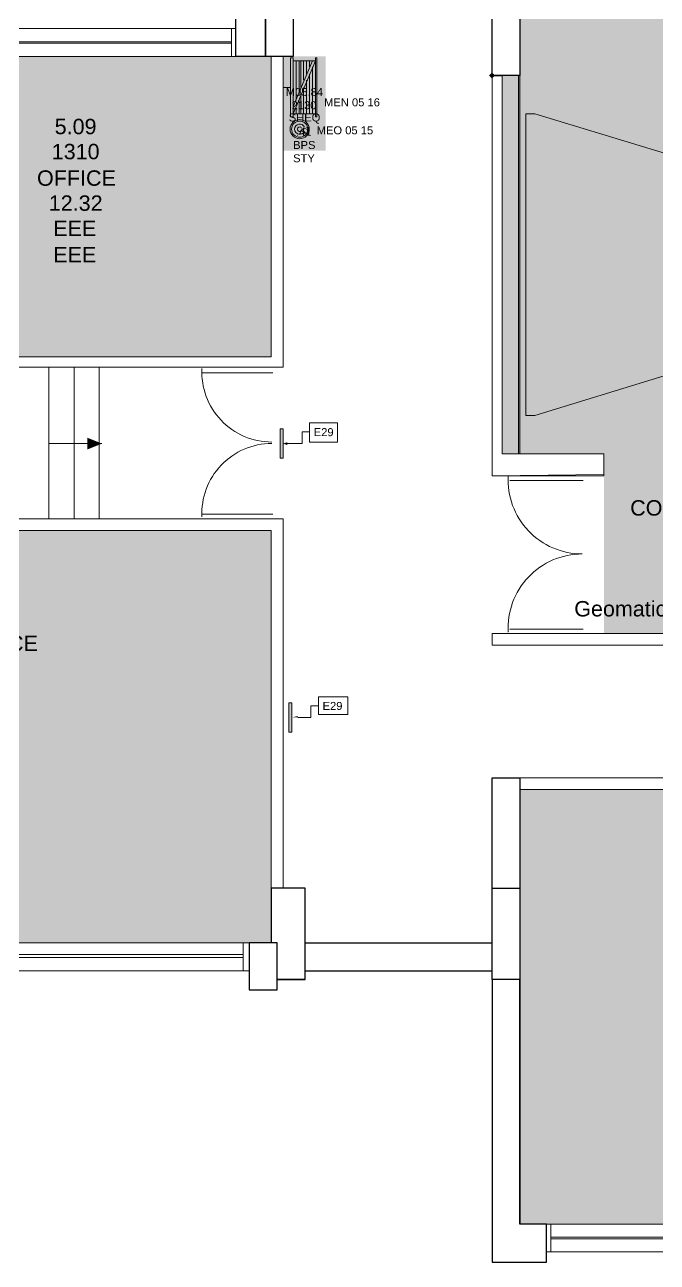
# Model space of a CAD drawing. Header units: millimetres. Extents: x 0 to 90.2, y 0 to 62.5.
# Drawn here: x 73.59 to 80.04, y 0.03 to 12.63 of the extents above; entities that cross this region are included whole.
import ezdxf

# ---------------------------------------------------------------- set-up
doc = ezdxf.new("R2010")
doc.units = ezdxf.units.MM
for name, color, linetype in [('PDF_014405$BL', 7, 'Continuous'), ('PDF_014405$DR', 7, 'Continuous'), ('PDF_014405$FI', 7, 'Continuous'), ('PDF_014405$FI-DSG', 7, 'Continuous'), ('PDF_014405$PL-STAIR', 7, 'Continuous'), ('PDF_014405$WA', 7, 'Continuous'), ('PDF_014405$WA-COL', 7, 'Continuous'), ('PDF_014405$WA-EXT', 7, 'Continuous'), ('PDF_014405$WA-PART', 7, 'Continuous'), ('PDF_014405$WN', 7, 'Continuous'), ('PDF_Text', 7, 'Continuous')]:
    doc.layers.add(name, color=color, linetype=linetype)
doc.layers.add('PDF_014405$HL-TMP', color=7, linetype='Continuous', true_color=0xe6db59)
doc.styles.add('PDF ArialMT', font='arial.ttf')

msp = doc.modelspace()

# ---------------------------------------------------------------- hatches: boundary and pattern name
at = {"layer": 'PDF_014405$WA-COL', "transparency": 33554559}
msp.add_hatch(color=256, dxfattribs=at).paths.add_polyline_path([(78.352, 12.145), (78.337, 12.13), (78.322, 12.115), (78.337, 12.1), (78.352, 12.085), (78.367, 12.1), (78.382, 12.115), (78.367, 12.13)])

# ---------------------------------------------------------------- linework, layer by layer
at = {"layer": 'PDF_014405$BL', "lineweight": 9}
for points in [[(75.742, 12.595), (73.372, 12.595)], [(73.372, 12.31), (75.742, 12.31)], [(78.787, 8.651), (83.826, 10.196), (78.787, 11.725)], [(75.877, 3.281), (73.402, 3.281)], [(73.402, 2.996), (75.877, 2.996)], [(82.282, 0.416), (78.907, 0.416)], [(78.907, 0.131), (82.282, 0.131)]]:
    msp.add_lwpolyline(points, dxfattribs=at)
at = {"layer": 'PDF_014405$BL', "lineweight": 0}
msp.add_lwpolyline([(78.787, 11.725), (78.697, 11.725), (78.697, 8.651), (78.787, 8.651)], dxfattribs=at)
at = {"layer": 'PDF_014405$DR', "lineweight": 0}
for points in [[(76.117, 9.086), (75.397, 9.086), (76.117, 9.086)], [(79.282, 7.991), (78.532, 7.991), (79.282, 7.991)], [(76.117, 7.646), (75.397, 7.646), (76.117, 7.646)], [(79.282, 6.476), (78.532, 6.476), (79.282, 6.476)]]:
    msp.add_lwpolyline(points, dxfattribs=at)
msp.add_lwpolyline([(78.516, 8.038, 0.429403), (79.272, 7.242, 0.429403), (78.516, 6.445)], format="xyb", dxfattribs=at)
for centre, start, end in [((76.107, 9.094), 177.0447, 270), ((76.107, 7.655), 90, 182.9553)]:
    msp.add_arc(centre, 0.712, start, end, dxfattribs=at)
at = {"layer": 'PDF_014405$FI', "lineweight": 9}
for points in [[(76.297, 11.695), (76.297, 12.295), (76.327, 12.295), (76.327, 12.265), (76.327, 11.725), (76.327, 11.695)], [(76.567, 11.695), (76.552, 11.695), (76.552, 12.295), (76.567, 12.295)], [(76.477, 11.515), (76.402, 11.56), (76.477, 11.59)]]:
    msp.add_lwpolyline(points, close=True, dxfattribs=at)
for points in [[(76.327, 12.265), (76.552, 12.265), (76.552, 11.725), (76.327, 11.725), (76.552, 12.265)], [(76.327, 11.8), (76.522, 12.265)], [(76.357, 11.86), (76.357, 12.265)], [(76.387, 12.265), (76.387, 11.935)], [(76.402, 11.995), (76.402, 12.265)], [(76.432, 12.265), (76.432, 12.07)], [(76.462, 12.13), (76.462, 12.265)], [(76.492, 12.265), (76.492, 12.205)], [(76.492, 12.13), (76.492, 11.725)], [(76.522, 11.725), (76.522, 12.205)], [(76.297, 11.995), (76.222, 11.995)], [(76.432, 11.995), (76.432, 11.725)], [(76.462, 11.725), (76.462, 12.07)], [(76.387, 11.86), (76.387, 11.725)], [(76.402, 11.725), (76.402, 11.92)], [(76.357, 11.725), (76.357, 11.785)]]:
    msp.add_lwpolyline(points, dxfattribs=at)
for radius in [0.0975, 0.0825]:
    msp.add_circle((76.392, 11.569), radius, dxfattribs=at)
for radius, start, end in [(0.0525, 22.7692, 337.2308), (0.0225, 22.7697, 337.2303)]:
    msp.add_arc((76.392, 11.569), radius, start, end, dxfattribs=at)
at = {"layer": 'PDF_014405$FI-DSG', "lineweight": 9}
for points in [[(76.492, 8.576), (76.777, 8.576), (76.777, 8.381), (76.492, 8.381)], [(76.222, 8.216), (76.222, 8.516), (76.192, 8.516), (76.192, 8.216)], [(76.312, 5.426), (76.312, 5.726), (76.282, 5.726), (76.282, 5.426)], [(76.582, 5.786), (76.882, 5.786), (76.882, 5.606), (76.582, 5.606)]]:
    msp.add_lwpolyline(points, close=True, dxfattribs=at)
for points in [[(76.267, 8.366), (76.417, 8.366), (76.417, 8.486), (76.492, 8.486)], [(76.372, 5.576), (76.507, 5.576), (76.507, 5.696), (76.582, 5.696)]]:
    msp.add_lwpolyline(points, dxfattribs=at)
at = {"layer": 'PDF_014405$FI-DSG', "transparency": 33554559}
for points in [[(76.222, 8.516), (76.192, 8.516), (76.222, 8.216)], [(76.192, 8.516), (76.222, 8.216), (76.192, 8.216)], [(76.267, 8.351), (76.222, 8.366), (76.267, 8.381)], [(76.312, 5.726), (76.282, 5.726), (76.312, 5.426)], [(76.282, 5.726), (76.312, 5.426), (76.282, 5.426)], [(76.372, 5.576), (76.312, 5.576), (76.372, 5.591)]]:
    msp.add_solid(points, dxfattribs=at)
at = {"layer": 'PDF_014405$HL-TMP', "transparency": 33554559}
for points in [[(89.631, 12.835), (78.637, 12.835), (89.631, 12.115)], [(78.637, 12.835), (89.631, 12.115), (78.637, 12.115)], [(89.631, 12.115), (78.637, 12.115), (78.457, 12.115)], [(89.631, 12.115), (78.457, 12.115), (89.631, 8.261)], [(78.457, 12.115), (89.631, 8.261), (78.457, 8.261)], [(78.637, 12.115), (89.631, 12.115), (89.631, 12.115)], [(89.631, 8.261), (79.492, 8.261), (89.631, 6.431)], [(79.492, 8.261), (89.631, 6.431), (79.492, 6.431)]]:
    msp.add_solid(points, dxfattribs=at)
at = {"layer": 'PDF_014405$HL-TMP', "color": 16, "true_color": 0x800000, "transparency": 33554559}
for points in [[(71.962, 12.31), (76.102, 12.31), (76.102, 12.31)], [(76.102, 12.31), (71.962, 12.31), (76.102, 9.251)], [(71.962, 12.31), (76.102, 9.251), (71.962, 9.251)], [(76.102, 7.481), (70.538, 7.481), (76.102, 3.281)], [(70.538, 7.481), (76.102, 3.281), (70.538, 3.281)]]:
    msp.add_solid(points, dxfattribs=at)
at = {"layer": 'PDF_014405$HL-TMP', "color": 73, "true_color": 0x99cc66, "transparency": 33554559}
for points in [[(76.657, 12.31), (76.222, 12.31), (76.657, 11.35)], [(76.222, 12.31), (76.657, 11.35), (76.222, 11.35)]]:
    msp.add_solid(points, dxfattribs=at)
at = {"layer": 'PDF_014405$HL-TMP', "color": 30, "true_color": 0xff8000, "transparency": 33554559}
for points in [[(82.342, 4.841), (78.637, 4.841), (82.342, 0.416)], [(78.637, 4.841), (82.342, 0.416), (78.637, 0.416)], [(78.637, 0.416), (79.972, 0.416), (79.972, 0.416)], [(79.972, 0.416), (79.972, 0.416), (78.637, 0.416)], [(79.972, 0.416), (78.637, 0.416), (82.342, 0.416)]]:
    msp.add_solid(points, dxfattribs=at)
at = {"layer": 'PDF_014405$PL-STAIR', "lineweight": 9}
for points in [[(73.837, 9.146), (73.837, 7.601)], [(74.092, 9.146), (74.092, 7.601)], [(74.347, 9.146), (74.347, 7.601)], [(74.377, 8.366), (73.837, 8.366)]]:
    msp.add_lwpolyline(points, dxfattribs=at)
at = {"layer": 'PDF_014405$PL-STAIR', "transparency": 33554559}
msp.add_solid([(74.227, 8.426), (74.377, 8.366), (74.227, 8.306)], dxfattribs=at)
at = {"layer": 'PDF_014405$WA', "lineweight": 20}
for points in [[(76.102, 12.31), (76.102, 9.251), (73.117, 9.251), (73.117, 9.146), (76.222, 9.146), (76.222, 12.31)], [(78.457, 9.491), (78.457, 12.115), (78.457, 8.261), (79.492, 8.261), (79.492, 8.051), (78.352, 8.036), (78.352, 12.115), (78.352, 9.266)], [(78.352, 8.036), (79.492, 8.036), (79.492, 8.261)], [(76.222, 3.836), (76.222, 7.601), (71.738, 7.601), (71.738, 7.481), (76.102, 7.481), (76.102, 3.836)], [(89.631, 6.431), (78.352, 6.431), (78.352, 6.311), (86.046, 6.311), (86.046, 6.101), (86.166, 6.101), (86.166, 6.311), (89.631, 6.311)], [(78.637, 4.841), (81.277, 4.841), (81.277, 4.961), (78.637, 4.961)]]:
    msp.add_lwpolyline(points, dxfattribs=at)
at = {"layer": 'PDF_014405$WA-COL', "lineweight": 25}
for points in [[(75.742, 12.805), (76.042, 12.805), (76.042, 12.31), (75.742, 12.31)], [(76.042, 12.805), (76.327, 12.805), (76.327, 12.31), (76.042, 12.31)], [(78.352, 12.115), (78.352, 12.835), (78.637, 12.835), (78.637, 12.115)], [(78.637, 3.836), (78.637, 2.906), (78.352, 2.906), (78.352, 3.836)], [(78.352, 3.836), (78.637, 3.836), (78.637, 2.906), (78.352, 2.906)], [(75.877, 3.281), (75.877, 2.801), (76.162, 2.801), (76.162, 3.281)], [(76.447, 2.906), (76.162, 2.906)]]:
    msp.add_lwpolyline(points, close=True, dxfattribs=at)
for points in [[(78.352, 12.115), (78.457, 12.115)], [(76.447, 2.906), (76.447, 3.836), (76.102, 3.836), (76.102, 3.281)]]:
    msp.add_lwpolyline(points, dxfattribs=at)
at = {"layer": 'PDF_014405$WA-EXT', "lineweight": 25}
for points in [[(78.352, 3.836), (78.352, 4.961), (78.637, 4.961), (78.637, 3.836)], [(76.447, 3.281), (78.352, 3.281)], [(76.447, 2.996), (78.352, 2.996)], [(78.352, 2.906), (78.352, 0.026), (78.907, 0.026), (78.907, 0.416), (78.637, 0.416), (78.637, 2.906), (78.637, 0.416)]]:
    msp.add_lwpolyline(points, dxfattribs=at)
at = {"layer": 'PDF_014405$WA-PART', "lineweight": 18}
msp.add_lwpolyline([(78.622, 8.261), (78.637, 8.261), (78.637, 12.115), (78.622, 12.115)], close=True, dxfattribs=at)
at = {"layer": 'PDF_014405$WN', "lineweight": 0}
for points in [[(75.697, 12.31), (75.697, 12.595)], [(75.742, 12.31), (75.742, 12.595)], [(73.417, 12.46), (75.697, 12.46)], [(73.417, 12.445), (75.697, 12.445)], [(75.817, 2.996), (75.817, 3.281)], [(75.877, 2.996), (75.877, 3.281)], [(73.447, 3.161), (75.817, 3.161)], [(73.447, 3.131), (75.817, 3.131)], [(78.907, 0.416), (78.907, 0.131)], [(78.952, 0.416), (78.952, 0.131)], [(78.952, 0.281), (82.222, 0.281)], [(78.952, 0.266), (82.222, 0.266)]]:
    msp.add_lwpolyline(points, dxfattribs=at)

# ---------------------------------------------------------------- texts
at = {"layer": 'PDF_Text', "attachment_point": 4, "style": 'PDF ArialMT'}
for s, insert, char_height in [('M05.84', (76.25, 11.947), 0.0815), ('2130', (76.31, 11.812), 0.0815), ('MEN 05 16', (76.64, 11.842), 0.0815), ('SHEQ', (76.28, 11.677), 0.0815), ('5.09', (73.895, 11.595), 0.1569), ('MEO 05 15', (76.565, 11.557), 0.0815), ('.41', (76.355, 11.542), 0.0815), ('1310', (73.865, 11.34), 0.1569), ('BPS', (76.325, 11.407), 0.0815), ('STY', (76.325, 11.272), 0.0815), ('OFFICE', (73.715, 11.07), 0.1569), ('12.32', (73.835, 10.815), 0.1569), ('EEE', (73.88, 10.56), 0.1569), ('EEE', (73.88, 10.29), 0.1569), ('E29', (76.535, 8.482), 0.0815), ('COMPUTLAB', (79.76, 7.71), 0.1569), ('Geomatics Computer Lab', (79.19, 6.66), 0.15693), ('OFFICE', (72.92, 6.33), 0.1569), ('E29', (76.625, 5.693), 0.0815)]:
    msp.add_mtext(s, dxfattribs=dict(at, insert=insert, char_height=char_height))

doc.saveas('drawing.dxf')
